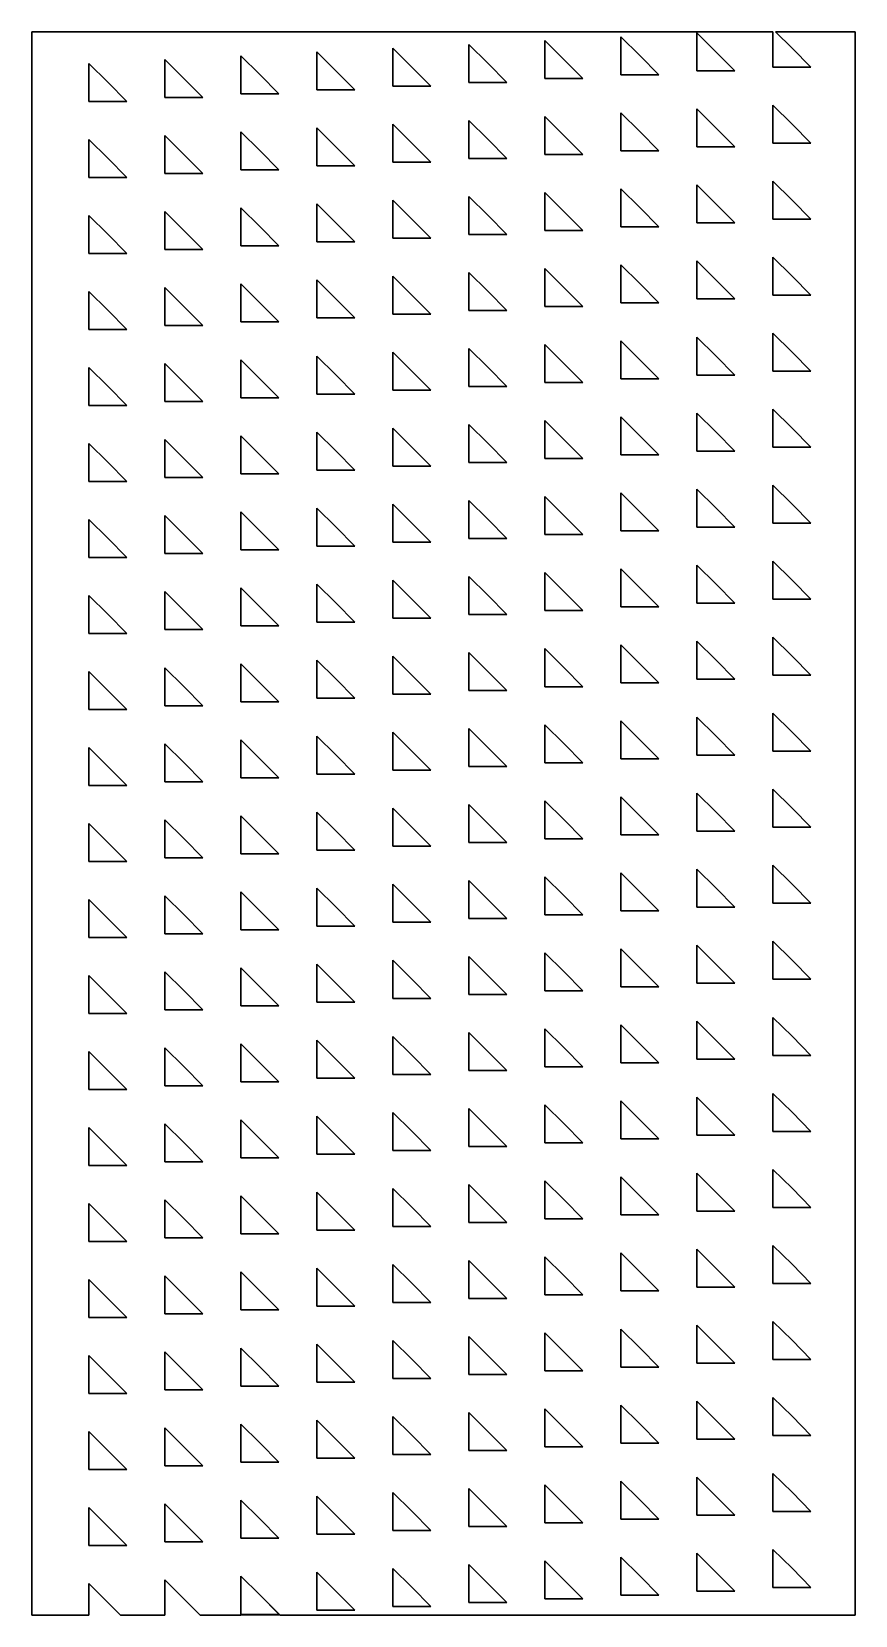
# Model space of a CAD drawing. Extents: x -20 to 1280, y 100 to 2600.
import ezdxf

# ---------------------------------------------------------------- set-up
doc = ezdxf.new("R2010")
doc.units = 0
doc.header["$MEASUREMENT"] = 0
doc.layers.get('0').update_dxf_attribs({"linetype": 'CONTINUOUS'})

msp = doc.modelspace()

# ---------------------------------------------------------------- linework, layer by layer
for points in [[(-20, 100), (-20, 2600), (1150, 2600), (1150, 2544), (1210, 2544), (1180.1, 2574.2), (1154, 2600), (1280, 2600), (1280, 100), (246, 100)], [(70, 150), (70, 100)], [(100.1, 120.2), (70, 150)], [(190, 156), (190, 100)], [(220.1, 126.2), (190, 156)], [(246, 100), (220.1, 126.2)], [(70, 100), (-20, 100)], [(120.1, 100), (100.1, 120.2)], [(190, 100), (120.1, 100)]]:
    msp.add_lwpolyline(points)
at = {"linetype": 'Continuous', "flags": 128}
for points in [[(1280, 2600), (1154, 2600), (1180.1, 2574.2), (1210, 2544), (1150, 2544), (1150, 2600), (1030, 2600), (1030, 2598), (1060.1, 2568.2), (1090, 2538), (1030, 2538), (1030, 2600), (-20, 2600), (-20, 100), (70, 100), (70, 150), (100.1, 120.2), (120.1, 100), (190, 100), (190, 156), (220.1, 126.2), (246, 100), (310, 100), (310, 162), (340.1, 132.2), (372, 100), (1280, 100)], [(670, 2520), (670, 2580), (700.1, 2550.2), (730, 2520)], [(790, 2526), (790, 2586), (820.1, 2556.2), (850, 2526)], [(910, 2532), (910, 2592), (940.1, 2562.2), (970, 2532)], [(130, 2490), (70, 2490), (70, 2550), (100.1, 2520.2)], [(250, 2496), (190, 2496), (190, 2556), (220.1, 2526.2)], [(310, 2502), (310, 2562), (340.1, 2532.2), (370, 2502)], [(430, 2508), (430, 2568), (460.1, 2538.2), (490, 2508)], [(550, 2514), (550, 2574), (580.1, 2544.2), (610, 2514)], [(1030, 2418), (1030, 2478), (1060.1, 2448.2), (1090, 2418)], [(1150, 2424), (1150, 2484), (1180.1, 2454.2), (1210, 2424)], [(550, 2394), (550, 2454), (580.1, 2424.2), (610, 2394)], [(670, 2400), (670, 2460), (700.1, 2430.2), (730, 2400)], [(790, 2406), (790, 2466), (820.1, 2436.2), (850, 2406)], [(910, 2412), (910, 2472), (940.1, 2442.2), (970, 2412)], [(130, 2370), (70, 2370), (70, 2430), (100.1, 2400.2)], [(250, 2376), (190, 2376), (190, 2436), (220.1, 2406.2)], [(310, 2382), (310, 2442), (340.1, 2412.2), (370, 2382)], [(430, 2388), (430, 2448), (460.1, 2418.2), (490, 2388)], [(910, 2292), (910, 2352), (940.1, 2322.2), (970, 2292)], [(1030, 2298), (1030, 2358), (1060.1, 2328.2), (1090, 2298)], [(1150, 2304), (1150, 2364), (1180.1, 2334.2), (1210, 2304)], [(430, 2268), (430, 2328), (460.1, 2298.2), (490, 2268)], [(550, 2274), (550, 2334), (580.1, 2304.2), (610, 2274)], [(670, 2280), (670, 2340), (700.1, 2310.2), (730, 2280)], [(790, 2286), (790, 2346), (820.1, 2316.2), (850, 2286)], [(130, 2250), (70, 2250), (70, 2310), (100.1, 2280.2)], [(250, 2256), (190, 2256), (190, 2316), (220.1, 2286.2)], [(310, 2262), (310, 2322), (340.1, 2292.2), (370, 2262)], [(790, 2166), (790, 2226), (820.1, 2196.2), (850, 2166)], [(910, 2172), (910, 2232), (940.1, 2202.2), (970, 2172)], [(1030, 2178), (1030, 2238), (1060.1, 2208.2), (1090, 2178)], [(1150, 2184), (1150, 2244), (1180.1, 2214.2), (1210, 2184)], [(310, 2142), (310, 2202), (340.1, 2172.2), (370, 2142)], [(430, 2148), (430, 2208), (460.1, 2178.2), (490, 2148)], [(550, 2154), (550, 2214), (580.1, 2184.2), (610, 2154)], [(670, 2160), (670, 2220), (700.1, 2190.2), (730, 2160)], [(130, 2130), (70, 2130), (70, 2190), (100.1, 2160.2)], [(250, 2136), (190, 2136), (190, 2196), (220.1, 2166.2)], [(670, 2040), (670, 2100), (700.1, 2070.2), (730, 2040)], [(790, 2046), (790, 2106), (820.1, 2076.2), (850, 2046)], [(910, 2052), (910, 2112), (940.1, 2082.2), (970, 2052)], [(1030, 2058), (1030, 2118), (1060.1, 2088.2), (1090, 2058)], [(1150, 2064), (1150, 2124), (1180.1, 2094.2), (1210, 2064)], [(250, 2016), (190, 2016), (190, 2076), (220.1, 2046.2)], [(310, 2022), (310, 2082), (340.1, 2052.2), (370, 2022)], [(430, 2028), (430, 2088), (460.1, 2058.2), (490, 2028)], [(550, 2034), (550, 2094), (580.1, 2064.2), (610, 2034)], [(130, 2010), (70, 2010), (70, 2070), (100.1, 2040.2)], [(1150, 2004), (1180.1, 1974.2), (1210, 1944), (1150, 1944)], [(670, 1980), (700.1, 1950.2), (730, 1920), (670, 1920)], [(790, 1986), (820.1, 1956.2), (850, 1926), (790, 1926)], [(910, 1992), (940.1, 1962.2), (970, 1932), (910, 1932)], [(1030, 1998), (1060.1, 1968.2), (1090, 1938), (1030, 1938)], [(130, 1890), (70, 1890), (70, 1950), (100.1, 1920.2)], [(250, 1896), (190, 1896), (190, 1956), (220.1, 1926.2)], [(310, 1962), (340.1, 1932.2), (370, 1902), (310, 1902)], [(430, 1968), (460.1, 1938.2), (490, 1908), (430, 1908)], [(550, 1974), (580.1, 1944.2), (610, 1914), (550, 1914)], [(1030, 1878), (1060.1, 1848.2), (1090, 1818), (1030, 1818)], [(1150, 1884), (1180.1, 1854.2), (1210, 1824), (1150, 1824)], [(550, 1854), (580.1, 1824.2), (610, 1794), (550, 1794)], [(670, 1860), (700.1, 1830.2), (730, 1800), (670, 1800)], [(790, 1866), (820.1, 1836.2), (850, 1806), (790, 1806)], [(910, 1872), (940.1, 1842.2), (970, 1812), (910, 1812)], [(130, 1770), (70, 1770), (70, 1830), (100.1, 1800.2)], [(190, 1836), (220.1, 1806.2), (250, 1776), (190, 1776)], [(310, 1842), (340.1, 1812.2), (370, 1782), (310, 1782)], [(430, 1848), (460.1, 1818.2), (490, 1788), (430, 1788)], [(910, 1752), (940.1, 1722.2), (970, 1692), (910, 1692)], [(1030, 1758), (1060.1, 1728.2), (1090, 1698), (1030, 1698)], [(1150, 1764), (1180.1, 1734.2), (1210, 1704), (1150, 1704)], [(430, 1728), (460.1, 1698.2), (490, 1668), (430, 1668)], [(550, 1734), (580.1, 1704.2), (610, 1674), (550, 1674)], [(670, 1740), (700.1, 1710.2), (730, 1680), (670, 1680)], [(790, 1746), (820.1, 1716.2), (850, 1686), (790, 1686)], [(70, 1710), (100.1, 1680.2), (130, 1650), (70, 1650)], [(190, 1716), (220.1, 1686.2), (250, 1656), (190, 1656)], [(310, 1722), (340.1, 1692.2), (370, 1662), (310, 1662)], [(790, 1626), (820.1, 1596.2), (850, 1566), (790, 1566)], [(910, 1632), (940.1, 1602.2), (970, 1572), (910, 1572)], [(1030, 1638), (1060.1, 1608.2), (1090, 1578), (1030, 1578)], [(1150, 1644), (1180.1, 1614.2), (1210, 1584), (1150, 1584)], [(310, 1602), (340.1, 1572.2), (370, 1542), (310, 1542)], [(430, 1608), (460.1, 1578.2), (490, 1548), (430, 1548)], [(550, 1614), (580.1, 1584.2), (610, 1554), (550, 1554)], [(670, 1620), (700.1, 1590.2), (730, 1560), (670, 1560)], [(70, 1590), (100.1, 1560.2), (130, 1530), (70, 1530)], [(190, 1596), (220.1, 1566.2), (250, 1536), (190, 1536)], [(670, 1500), (700.1, 1470.2), (730, 1440), (670, 1440)], [(790, 1506), (820.1, 1476.2), (850, 1446), (790, 1446)], [(910, 1512), (940.1, 1482.2), (970, 1452), (910, 1452)], [(1030, 1518), (1060.1, 1488.2), (1090, 1458), (1030, 1458)], [(1150, 1524), (1180.1, 1494.2), (1210, 1464), (1150, 1464)], [(190, 1476), (220.1, 1446.2), (250, 1416), (190, 1416)], [(310, 1482), (340.1, 1452.2), (370, 1422), (310, 1422)], [(430, 1488), (460.1, 1458.2), (490, 1428), (430, 1428)], [(550, 1494), (580.1, 1464.2), (610, 1434), (550, 1434)], [(70, 1470), (100.1, 1440.2), (130, 1410), (70, 1410)], [(1150, 1404), (1180.1, 1374.2), (1210, 1344), (1150, 1344)], [(670, 1380), (700.1, 1350.2), (730, 1320), (670, 1320)], [(790, 1386), (820.1, 1356.2), (850, 1326), (790, 1326)], [(910, 1392), (940.1, 1362.2), (970, 1332), (910, 1332)], [(1030, 1398), (1060.1, 1368.2), (1090, 1338), (1030, 1338)], [(70, 1350), (100.1, 1320.2), (130, 1290), (70, 1290)], [(190, 1356), (220.1, 1326.2), (250, 1296), (190, 1296)], [(310, 1362), (340.1, 1332.2), (370, 1302), (310, 1302)], [(430, 1368), (460.1, 1338.2), (490, 1308), (430, 1308)], [(550, 1374), (580.1, 1344.2), (610, 1314), (550, 1314)], [(1030, 1278), (1060.1, 1248.2), (1090, 1218), (1030, 1218)], [(1150, 1284), (1180.1, 1254.2), (1210, 1224), (1150, 1224)], [(550, 1254), (580.1, 1224.2), (610, 1194), (550, 1194)], [(670, 1260), (700.1, 1230.2), (730, 1200), (670, 1200)], [(790, 1266), (820.1, 1236.2), (850, 1206), (790, 1206)], [(910, 1272), (940.1, 1242.2), (970, 1212), (910, 1212)], [(70, 1230), (100.1, 1200.2), (130, 1170), (70, 1170)], [(190, 1236), (220.1, 1206.2), (250, 1176), (190, 1176)], [(310, 1242), (340.1, 1212.2), (370, 1182), (310, 1182)], [(430, 1248), (460.1, 1218.2), (490, 1188), (430, 1188)], [(910, 1152), (940.1, 1122.2), (970, 1092), (910, 1092)], [(1030, 1158), (1060.1, 1128.2), (1090, 1098), (1030, 1098)], [(1150, 1164), (1180.1, 1134.2), (1210, 1104), (1150, 1104)], [(430, 1128), (460.1, 1098.2), (490, 1068), (430, 1068)], [(550, 1134), (580.1, 1104.2), (610, 1074), (550, 1074)], [(670, 1140), (700.1, 1110.2), (730, 1080), (670, 1080)], [(790, 1146), (820.1, 1116.2), (850, 1086), (790, 1086)], [(70, 1110), (100.1, 1080.2), (130, 1050), (70, 1050)], [(190, 1116), (220.1, 1086.2), (250, 1056), (190, 1056)], [(310, 1122), (340.1, 1092.2), (370, 1062), (310, 1062)], [(790, 1026), (820.1, 996.2), (850, 966), (790, 966)], [(910, 1032), (940.1, 1002.2), (970, 972), (910, 972)], [(1030, 1038), (1060.1, 1008.2), (1090, 978), (1030, 978)], [(1150, 1044), (1180.1, 1014.2), (1210, 984), (1150, 984)], [(310, 1002), (340.1, 972.2), (370, 942), (310, 942)], [(430, 1008), (460.1, 978.2), (490, 948), (430, 948)], [(550, 1014), (580.1, 984.2), (610, 954), (550, 954)], [(670, 1020), (700.1, 990.2), (730, 960), (670, 960)], [(70, 990), (100.1, 960.2), (130, 930), (70, 930)], [(190, 996), (220.1, 966.2), (250, 936), (190, 936)], [(670, 900), (700.1, 870.2), (730, 840), (670, 840)], [(790, 906), (820.1, 876.2), (850, 846), (790, 846)], [(910, 912), (940.1, 882.2), (970, 852), (910, 852)], [(1030, 918), (1060.1, 888.2), (1090, 858), (1030, 858)], [(1150, 924), (1180.1, 894.2), (1210, 864), (1150, 864)], [(190, 876), (220.1, 846.2), (250, 816), (190, 816)], [(310, 882), (340.1, 852.2), (370, 822), (310, 822)], [(430, 888), (460.1, 858.2), (490, 828), (430, 828)], [(550, 894), (580.1, 864.2), (610, 834), (550, 834)], [(70, 870), (100.1, 840.2), (130, 810), (70, 810)], [(1150, 804), (1180.1, 774.2), (1210, 744), (1150, 744)], [(670, 780), (700.1, 750.2), (730, 720), (670, 720)], [(790, 786), (820.1, 756.2), (850, 726), (790, 726)], [(910, 792), (940.1, 762.2), (970, 732), (910, 732)], [(1030, 798), (1060.1, 768.2), (1090, 738), (1030, 738)], [(70, 750), (100.1, 720.2), (130, 690), (70, 690)], [(190, 756), (220.1, 726.2), (250, 696), (190, 696)], [(310, 762), (340.1, 732.2), (370, 702), (310, 702)], [(430, 768), (460.1, 738.2), (490, 708), (430, 708)], [(550, 774), (580.1, 744.2), (610, 714), (550, 714)], [(1030, 678), (1060.1, 648.2), (1090, 618), (1030, 618)], [(1150, 684), (1180.1, 654.2), (1210, 624), (1150, 624)], [(550, 654), (580.1, 624.2), (610, 594), (550, 594)], [(670, 660), (700.1, 630.2), (730, 600), (670, 600)], [(790, 666), (820.1, 636.2), (850, 606), (790, 606)], [(910, 672), (940.1, 642.2), (970, 612), (910, 612)], [(70, 630), (100.1, 600.2), (130, 570), (70, 570)], [(190, 636), (220.1, 606.2), (250, 576), (190, 576)], [(310, 642), (340.1, 612.2), (370, 582), (310, 582)], [(430, 648), (460.1, 618.2), (490, 588), (430, 588)], [(910, 552), (940.1, 522.2), (970, 492), (910, 492)], [(1030, 558), (1060.1, 528.2), (1090, 498), (1030, 498)], [(1150, 564), (1180.1, 534.2), (1210, 504), (1150, 504)], [(430, 528), (460.1, 498.2), (490, 468), (430, 468)], [(550, 534), (580.1, 504.2), (610, 474), (550, 474)], [(670, 540), (700.1, 510.2), (730, 480), (670, 480)], [(790, 546), (820.1, 516.2), (850, 486), (790, 486)], [(70, 510), (100.1, 480.2), (130, 450), (70, 450)], [(190, 516), (220.1, 486.2), (250, 456), (190, 456)], [(310, 522), (340.1, 492.2), (370, 462), (310, 462)], [(790, 426), (820.1, 396.2), (850, 366), (790, 366)], [(910, 432), (940.1, 402.2), (970, 372), (910, 372)], [(1030, 438), (1060.1, 408.2), (1090, 378), (1030, 378)], [(1150, 444), (1180.1, 414.2), (1210, 384), (1150, 384)], [(310, 402), (340.1, 372.2), (370, 342), (310, 342)], [(430, 408), (460.1, 378.2), (490, 348), (430, 348)], [(550, 414), (580.1, 384.2), (610, 354), (550, 354)], [(670, 420), (700.1, 390.2), (730, 360), (670, 360)], [(70, 390), (100.1, 360.2), (130, 330), (70, 330)], [(190, 396), (220.1, 366.2), (250, 336), (190, 336)], [(670, 300), (700.1, 270.2), (730, 240), (670, 240)], [(790, 306), (820.1, 276.2), (850, 246), (790, 246)], [(910, 312), (940.1, 282.2), (970, 252), (910, 252)], [(1030, 318), (1060.1, 288.2), (1090, 258), (1030, 258)], [(1150, 324), (1180.1, 294.2), (1210, 264), (1150, 264)], [(190, 276), (220.1, 246.2), (250, 216), (190, 216)], [(310, 282), (340.1, 252.2), (370, 222), (310, 222)], [(430, 288), (460.1, 258.2), (490, 228), (430, 228)], [(550, 294), (580.1, 264.2), (610, 234), (550, 234)], [(70, 270), (100.1, 240.2), (130, 210), (70, 210)], [(1150, 204), (1180.1, 174.2), (1210, 144), (1150, 144)], [(670, 180), (700.1, 150.2), (730, 120), (670, 120)], [(790, 186), (820.1, 156.2), (850, 126), (790, 126)], [(910, 192), (940.1, 162.2), (970, 132), (910, 132)], [(1030, 198), (1060.1, 168.2), (1090, 138), (1030, 138)], [(430, 168), (460.1, 138.2), (490, 108), (430, 108)], [(550, 174), (580.1, 144.2), (610, 114), (550, 114)]]:
    msp.add_lwpolyline(points, close=True, dxfattribs=at)
for points in [[(670, 2580), (670, 2520), (730, 2520), (700.1, 2550.2)], [(790, 2586), (790, 2526), (850, 2526), (820.1, 2556.2)], [(910, 2592), (910, 2532), (970, 2532), (940.1, 2562.2)], [(1030, 2598), (1030, 2538), (1090, 2538), (1060.1, 2568.2)], [(70, 2550), (70, 2490), (130, 2490), (100.1, 2520.2)], [(190, 2556), (190, 2496), (250, 2496), (220.1, 2526.2)], [(310, 2562), (310, 2502), (370, 2502), (340.1, 2532.2)], [(430, 2568), (430, 2508), (490, 2508), (460.1, 2538.2)], [(550, 2574), (550, 2514), (610, 2514), (580.1, 2544.2)], [(1030, 2478), (1030, 2418), (1090, 2418), (1060.1, 2448.2)], [(1150, 2484), (1150, 2424), (1210, 2424), (1180.1, 2454.2)], [(550, 2454), (550, 2394), (610, 2394), (580.1, 2424.2)], [(670, 2460), (670, 2400), (730, 2400), (700.1, 2430.2)], [(790, 2466), (790, 2406), (850, 2406), (820.1, 2436.2)], [(910, 2472), (910, 2412), (970, 2412), (940.1, 2442.2)], [(70, 2430), (70, 2370), (130, 2370), (100.1, 2400.2)], [(190, 2436), (190, 2376), (250, 2376), (220.1, 2406.2)], [(310, 2442), (310, 2382), (370, 2382), (340.1, 2412.2)], [(430, 2448), (430, 2388), (490, 2388), (460.1, 2418.2)], [(910, 2352), (910, 2292), (970, 2292), (940.1, 2322.2)], [(1030, 2358), (1030, 2298), (1090, 2298), (1060.1, 2328.2)], [(1150, 2364), (1150, 2304), (1210, 2304), (1180.1, 2334.2)], [(430, 2328), (430, 2268), (490, 2268), (460.1, 2298.2)], [(550, 2334), (550, 2274), (610, 2274), (580.1, 2304.2)], [(670, 2340), (670, 2280), (730, 2280), (700.1, 2310.2)], [(790, 2346), (790, 2286), (850, 2286), (820.1, 2316.2)], [(70, 2310), (70, 2250), (130, 2250), (100.1, 2280.2)], [(190, 2316), (190, 2256), (250, 2256), (220.1, 2286.2)], [(310, 2322), (310, 2262), (370, 2262), (340.1, 2292.2)], [(790, 2226), (790, 2166), (850, 2166), (820.1, 2196.2)], [(910, 2232), (910, 2172), (970, 2172), (940.1, 2202.2)], [(1030, 2238), (1030, 2178), (1090, 2178), (1060.1, 2208.2)], [(1150, 2244), (1150, 2184), (1210, 2184), (1180.1, 2214.2)], [(310, 2202), (310, 2142), (370, 2142), (340.1, 2172.2)], [(430, 2208), (430, 2148), (490, 2148), (460.1, 2178.2)], [(550, 2214), (550, 2154), (610, 2154), (580.1, 2184.2)], [(670, 2220), (670, 2160), (730, 2160), (700.1, 2190.2)], [(70, 2190), (70, 2130), (130, 2130), (100.1, 2160.2)], [(190, 2196), (190, 2136), (250, 2136), (220.1, 2166.2)], [(670, 2100), (670, 2040), (730, 2040), (700.1, 2070.2)], [(790, 2106), (790, 2046), (850, 2046), (820.1, 2076.2)], [(910, 2112), (910, 2052), (970, 2052), (940.1, 2082.2)], [(1030, 2118), (1030, 2058), (1090, 2058), (1060.1, 2088.2)], [(1150, 2124), (1150, 2064), (1210, 2064), (1180.1, 2094.2)], [(190, 2076), (190, 2016), (250, 2016), (220.1, 2046.2)], [(310, 2082), (310, 2022), (370, 2022), (340.1, 2052.2)], [(430, 2088), (430, 2028), (490, 2028), (460.1, 2058.2)], [(550, 2094), (550, 2034), (610, 2034), (580.1, 2064.2)], [(70, 2070), (70, 2010), (130, 2010), (100.1, 2040.2)], [(1150, 2004), (1150, 1944), (1210, 1944), (1180.1, 1974.2)], [(670, 1980), (670, 1920), (730, 1920), (700.1, 1950.2)], [(790, 1986), (790, 1926), (850, 1926), (820.1, 1956.2)], [(910, 1992), (910, 1932), (970, 1932), (940.1, 1962.2)], [(1030, 1998), (1030, 1938), (1090, 1938), (1060.1, 1968.2)], [(70, 1950), (70, 1890), (130, 1890), (100.1, 1920.2)], [(190, 1956), (190, 1896), (250, 1896), (220.1, 1926.2)], [(310, 1962), (310, 1902), (370, 1902), (340.1, 1932.2)], [(430, 1968), (430, 1908), (490, 1908), (460.1, 1938.2)], [(550, 1974), (550, 1914), (610, 1914), (580.1, 1944.2)], [(1030, 1878), (1030, 1818), (1090, 1818), (1060.1, 1848.2)], [(1150, 1884), (1150, 1824), (1210, 1824), (1180.1, 1854.2)], [(550, 1854), (550, 1794), (610, 1794), (580.1, 1824.2)], [(670, 1860), (670, 1800), (730, 1800), (700.1, 1830.2)], [(790, 1866), (790, 1806), (850, 1806), (820.1, 1836.2)], [(910, 1872), (910, 1812), (970, 1812), (940.1, 1842.2)], [(70, 1830), (70, 1770), (130, 1770), (100.1, 1800.2)], [(190, 1836), (190, 1776), (250, 1776), (220.1, 1806.2)], [(310, 1842), (310, 1782), (370, 1782), (340.1, 1812.2)], [(430, 1848), (430, 1788), (490, 1788), (460.1, 1818.2)], [(910, 1752), (910, 1692), (970, 1692), (940.1, 1722.2)], [(1030, 1758), (1030, 1698), (1090, 1698), (1060.1, 1728.2)], [(1150, 1764), (1150, 1704), (1210, 1704), (1180.1, 1734.2)], [(430, 1728), (430, 1668), (490, 1668), (460.1, 1698.2)], [(550, 1734), (550, 1674), (610, 1674), (580.1, 1704.2)], [(670, 1740), (670, 1680), (730, 1680), (700.1, 1710.2)], [(790, 1746), (790, 1686), (850, 1686), (820.1, 1716.2)], [(70, 1710), (70, 1650), (130, 1650), (100.1, 1680.2)], [(190, 1716), (190, 1656), (250, 1656), (220.1, 1686.2)], [(310, 1722), (310, 1662), (370, 1662), (340.1, 1692.2)], [(790, 1626), (790, 1566), (850, 1566), (820.1, 1596.2)], [(910, 1632), (910, 1572), (970, 1572), (940.1, 1602.2)], [(1030, 1638), (1030, 1578), (1090, 1578), (1060.1, 1608.2)], [(1150, 1644), (1150, 1584), (1210, 1584), (1180.1, 1614.2)], [(310, 1602), (310, 1542), (370, 1542), (340.1, 1572.2)], [(430, 1608), (430, 1548), (490, 1548), (460.1, 1578.2)], [(550, 1614), (550, 1554), (610, 1554), (580.1, 1584.2)], [(670, 1620), (670, 1560), (730, 1560), (700.1, 1590.2)], [(70, 1590), (70, 1530), (130, 1530), (100.1, 1560.2)], [(190, 1596), (190, 1536), (250, 1536), (220.1, 1566.2)], [(670, 1500), (670, 1440), (730, 1440), (700.1, 1470.2)], [(790, 1506), (790, 1446), (850, 1446), (820.1, 1476.2)], [(910, 1512), (910, 1452), (970, 1452), (940.1, 1482.2)], [(1030, 1518), (1030, 1458), (1090, 1458), (1060.1, 1488.2)], [(1150, 1524), (1150, 1464), (1210, 1464), (1180.1, 1494.2)], [(190, 1476), (190, 1416), (250, 1416), (220.1, 1446.2)], [(310, 1482), (310, 1422), (370, 1422), (340.1, 1452.2)], [(430, 1488), (430, 1428), (490, 1428), (460.1, 1458.2)], [(550, 1494), (550, 1434), (610, 1434), (580.1, 1464.2)], [(70, 1470), (70, 1410), (130, 1410), (100.1, 1440.2)], [(1150, 1404), (1150, 1344), (1210, 1344), (1180.1, 1374.2)], [(670, 1380), (670, 1320), (730, 1320), (700.1, 1350.2)], [(790, 1386), (790, 1326), (850, 1326), (820.1, 1356.2)], [(910, 1392), (910, 1332), (970, 1332), (940.1, 1362.2)], [(1030, 1398), (1030, 1338), (1090, 1338), (1060.1, 1368.2)], [(70, 1350), (70, 1290), (130, 1290), (100.1, 1320.2)], [(190, 1356), (190, 1296), (250, 1296), (220.1, 1326.2)], [(310, 1362), (310, 1302), (370, 1302), (340.1, 1332.2)], [(430, 1368), (430, 1308), (490, 1308), (460.1, 1338.2)], [(550, 1374), (550, 1314), (610, 1314), (580.1, 1344.2)], [(1030, 1278), (1030, 1218), (1090, 1218), (1060.1, 1248.2)], [(1150, 1284), (1150, 1224), (1210, 1224), (1180.1, 1254.2)], [(550, 1254), (550, 1194), (610, 1194), (580.1, 1224.2)], [(670, 1260), (670, 1200), (730, 1200), (700.1, 1230.2)], [(790, 1266), (790, 1206), (850, 1206), (820.1, 1236.2)], [(910, 1272), (910, 1212), (970, 1212), (940.1, 1242.2)], [(70, 1230), (70, 1170), (130, 1170), (100.1, 1200.2)], [(190, 1236), (190, 1176), (250, 1176), (220.1, 1206.2)], [(310, 1242), (310, 1182), (370, 1182), (340.1, 1212.2)], [(430, 1248), (430, 1188), (490, 1188), (460.1, 1218.2)], [(910, 1152), (910, 1092), (970, 1092), (940.1, 1122.2)], [(1030, 1158), (1030, 1098), (1090, 1098), (1060.1, 1128.2)], [(1150, 1164), (1150, 1104), (1210, 1104), (1180.1, 1134.2)], [(430, 1128), (430, 1068), (490, 1068), (460.1, 1098.2)], [(550, 1134), (550, 1074), (610, 1074), (580.1, 1104.2)], [(670, 1140), (670, 1080), (730, 1080), (700.1, 1110.2)], [(790, 1146), (790, 1086), (850, 1086), (820.1, 1116.2)], [(70, 1110), (70, 1050), (130, 1050), (100.1, 1080.2)], [(190, 1116), (190, 1056), (250, 1056), (220.1, 1086.2)], [(310, 1122), (310, 1062), (370, 1062), (340.1, 1092.2)], [(790, 1026), (790, 966), (850, 966), (820.1, 996.2)], [(910, 1032), (910, 972), (970, 972), (940.1, 1002.2)], [(1030, 1038), (1030, 978), (1090, 978), (1060.1, 1008.2)], [(1150, 1044), (1150, 984), (1210, 984), (1180.1, 1014.2)], [(310, 1002), (310, 942), (370, 942), (340.1, 972.2)], [(430, 1008), (430, 948), (490, 948), (460.1, 978.2)], [(550, 1014), (550, 954), (610, 954), (580.1, 984.2)], [(670, 1020), (670, 960), (730, 960), (700.1, 990.2)], [(70, 990), (70, 930), (130, 930), (100.1, 960.2)], [(190, 996), (190, 936), (250, 936), (220.1, 966.2)], [(670, 900), (670, 840), (730, 840), (700.1, 870.2)], [(790, 906), (790, 846), (850, 846), (820.1, 876.2)], [(910, 912), (910, 852), (970, 852), (940.1, 882.2)], [(1030, 918), (1030, 858), (1090, 858), (1060.1, 888.2)], [(1150, 924), (1150, 864), (1210, 864), (1180.1, 894.2)], [(190, 876), (190, 816), (250, 816), (220.1, 846.2)], [(310, 882), (310, 822), (370, 822), (340.1, 852.2)], [(430, 888), (430, 828), (490, 828), (460.1, 858.2)], [(550, 894), (550, 834), (610, 834), (580.1, 864.2)], [(70, 870), (70, 810), (130, 810), (100.1, 840.2)], [(1150, 804), (1150, 744), (1210, 744), (1180.1, 774.2)], [(670, 780), (670, 720), (730, 720), (700.1, 750.2)], [(790, 786), (790, 726), (850, 726), (820.1, 756.2)], [(910, 792), (910, 732), (970, 732), (940.1, 762.2)], [(1030, 798), (1030, 738), (1090, 738), (1060.1, 768.2)], [(70, 750), (70, 690), (130, 690), (100.1, 720.2)], [(190, 756), (190, 696), (250, 696), (220.1, 726.2)], [(310, 762), (310, 702), (370, 702), (340.1, 732.2)], [(430, 768), (430, 708), (490, 708), (460.1, 738.2)], [(550, 774), (550, 714), (610, 714), (580.1, 744.2)], [(1030, 678), (1030, 618), (1090, 618), (1060.1, 648.2)], [(1150, 684), (1150, 624), (1210, 624), (1180.1, 654.2)], [(550, 654), (550, 594), (610, 594), (580.1, 624.2)], [(670, 660), (670, 600), (730, 600), (700.1, 630.2)], [(790, 666), (790, 606), (850, 606), (820.1, 636.2)], [(910, 672), (910, 612), (970, 612), (940.1, 642.2)], [(70, 630), (70, 570), (130, 570), (100.1, 600.2)], [(190, 636), (190, 576), (250, 576), (220.1, 606.2)], [(310, 642), (310, 582), (370, 582), (340.1, 612.2)], [(430, 648), (430, 588), (490, 588), (460.1, 618.2)], [(910, 552), (910, 492), (970, 492), (940.1, 522.2)], [(1030, 558), (1030, 498), (1090, 498), (1060.1, 528.2)], [(1150, 564), (1150, 504), (1210, 504), (1180.1, 534.2)], [(430, 528), (430, 468), (490, 468), (460.1, 498.2)], [(550, 534), (550, 474), (610, 474), (580.1, 504.2)], [(670, 540), (670, 480), (730, 480), (700.1, 510.2)], [(790, 546), (790, 486), (850, 486), (820.1, 516.2)], [(70, 510), (70, 450), (130, 450), (100.1, 480.2)], [(190, 516), (190, 456), (250, 456), (220.1, 486.2)], [(310, 522), (310, 462), (370, 462), (340.1, 492.2)], [(790, 426), (790, 366), (850, 366), (820.1, 396.2)], [(910, 432), (910, 372), (970, 372), (940.1, 402.2)], [(1030, 438), (1030, 378), (1090, 378), (1060.1, 408.2)], [(1150, 444), (1150, 384), (1210, 384), (1180.1, 414.2)], [(310, 402), (310, 342), (370, 342), (340.1, 372.2)], [(430, 408), (430, 348), (490, 348), (460.1, 378.2)], [(550, 414), (550, 354), (610, 354), (580.1, 384.2)], [(670, 420), (670, 360), (730, 360), (700.1, 390.2)], [(70, 390), (70, 330), (130, 330), (100.1, 360.2)], [(190, 396), (190, 336), (250, 336), (220.1, 366.2)], [(670, 300), (670, 240), (730, 240), (700.1, 270.2)], [(790, 306), (790, 246), (850, 246), (820.1, 276.2)], [(910, 312), (910, 252), (970, 252), (940.1, 282.2)], [(1030, 318), (1030, 258), (1090, 258), (1060.1, 288.2)], [(1150, 324), (1150, 264), (1210, 264), (1180.1, 294.2)], [(190, 276), (190, 216), (250, 216), (220.1, 246.2)], [(310, 282), (310, 222), (370, 222), (340.1, 252.2)], [(430, 288), (430, 228), (490, 228), (460.1, 258.2)], [(550, 294), (550, 234), (610, 234), (580.1, 264.2)], [(70, 270), (70, 210), (130, 210), (100.1, 240.2)], [(1150, 204), (1150, 144), (1210, 144), (1180.1, 174.2)], [(670, 180), (670, 120), (730, 120), (700.1, 150.2)], [(790, 186), (790, 126), (850, 126), (820.1, 156.2)], [(910, 192), (910, 132), (970, 132), (940.1, 162.2)], [(1030, 198), (1030, 138), (1090, 138), (1060.1, 168.2)], [(310, 162), (310, 102), (370, 102), (340.1, 132.2)], [(430, 168), (430, 108), (490, 108), (460.1, 138.2)], [(550, 174), (550, 114), (610, 114), (580.1, 144.2)]]:
    msp.add_lwpolyline(points, close=True)

doc.saveas('drawing.dxf')
